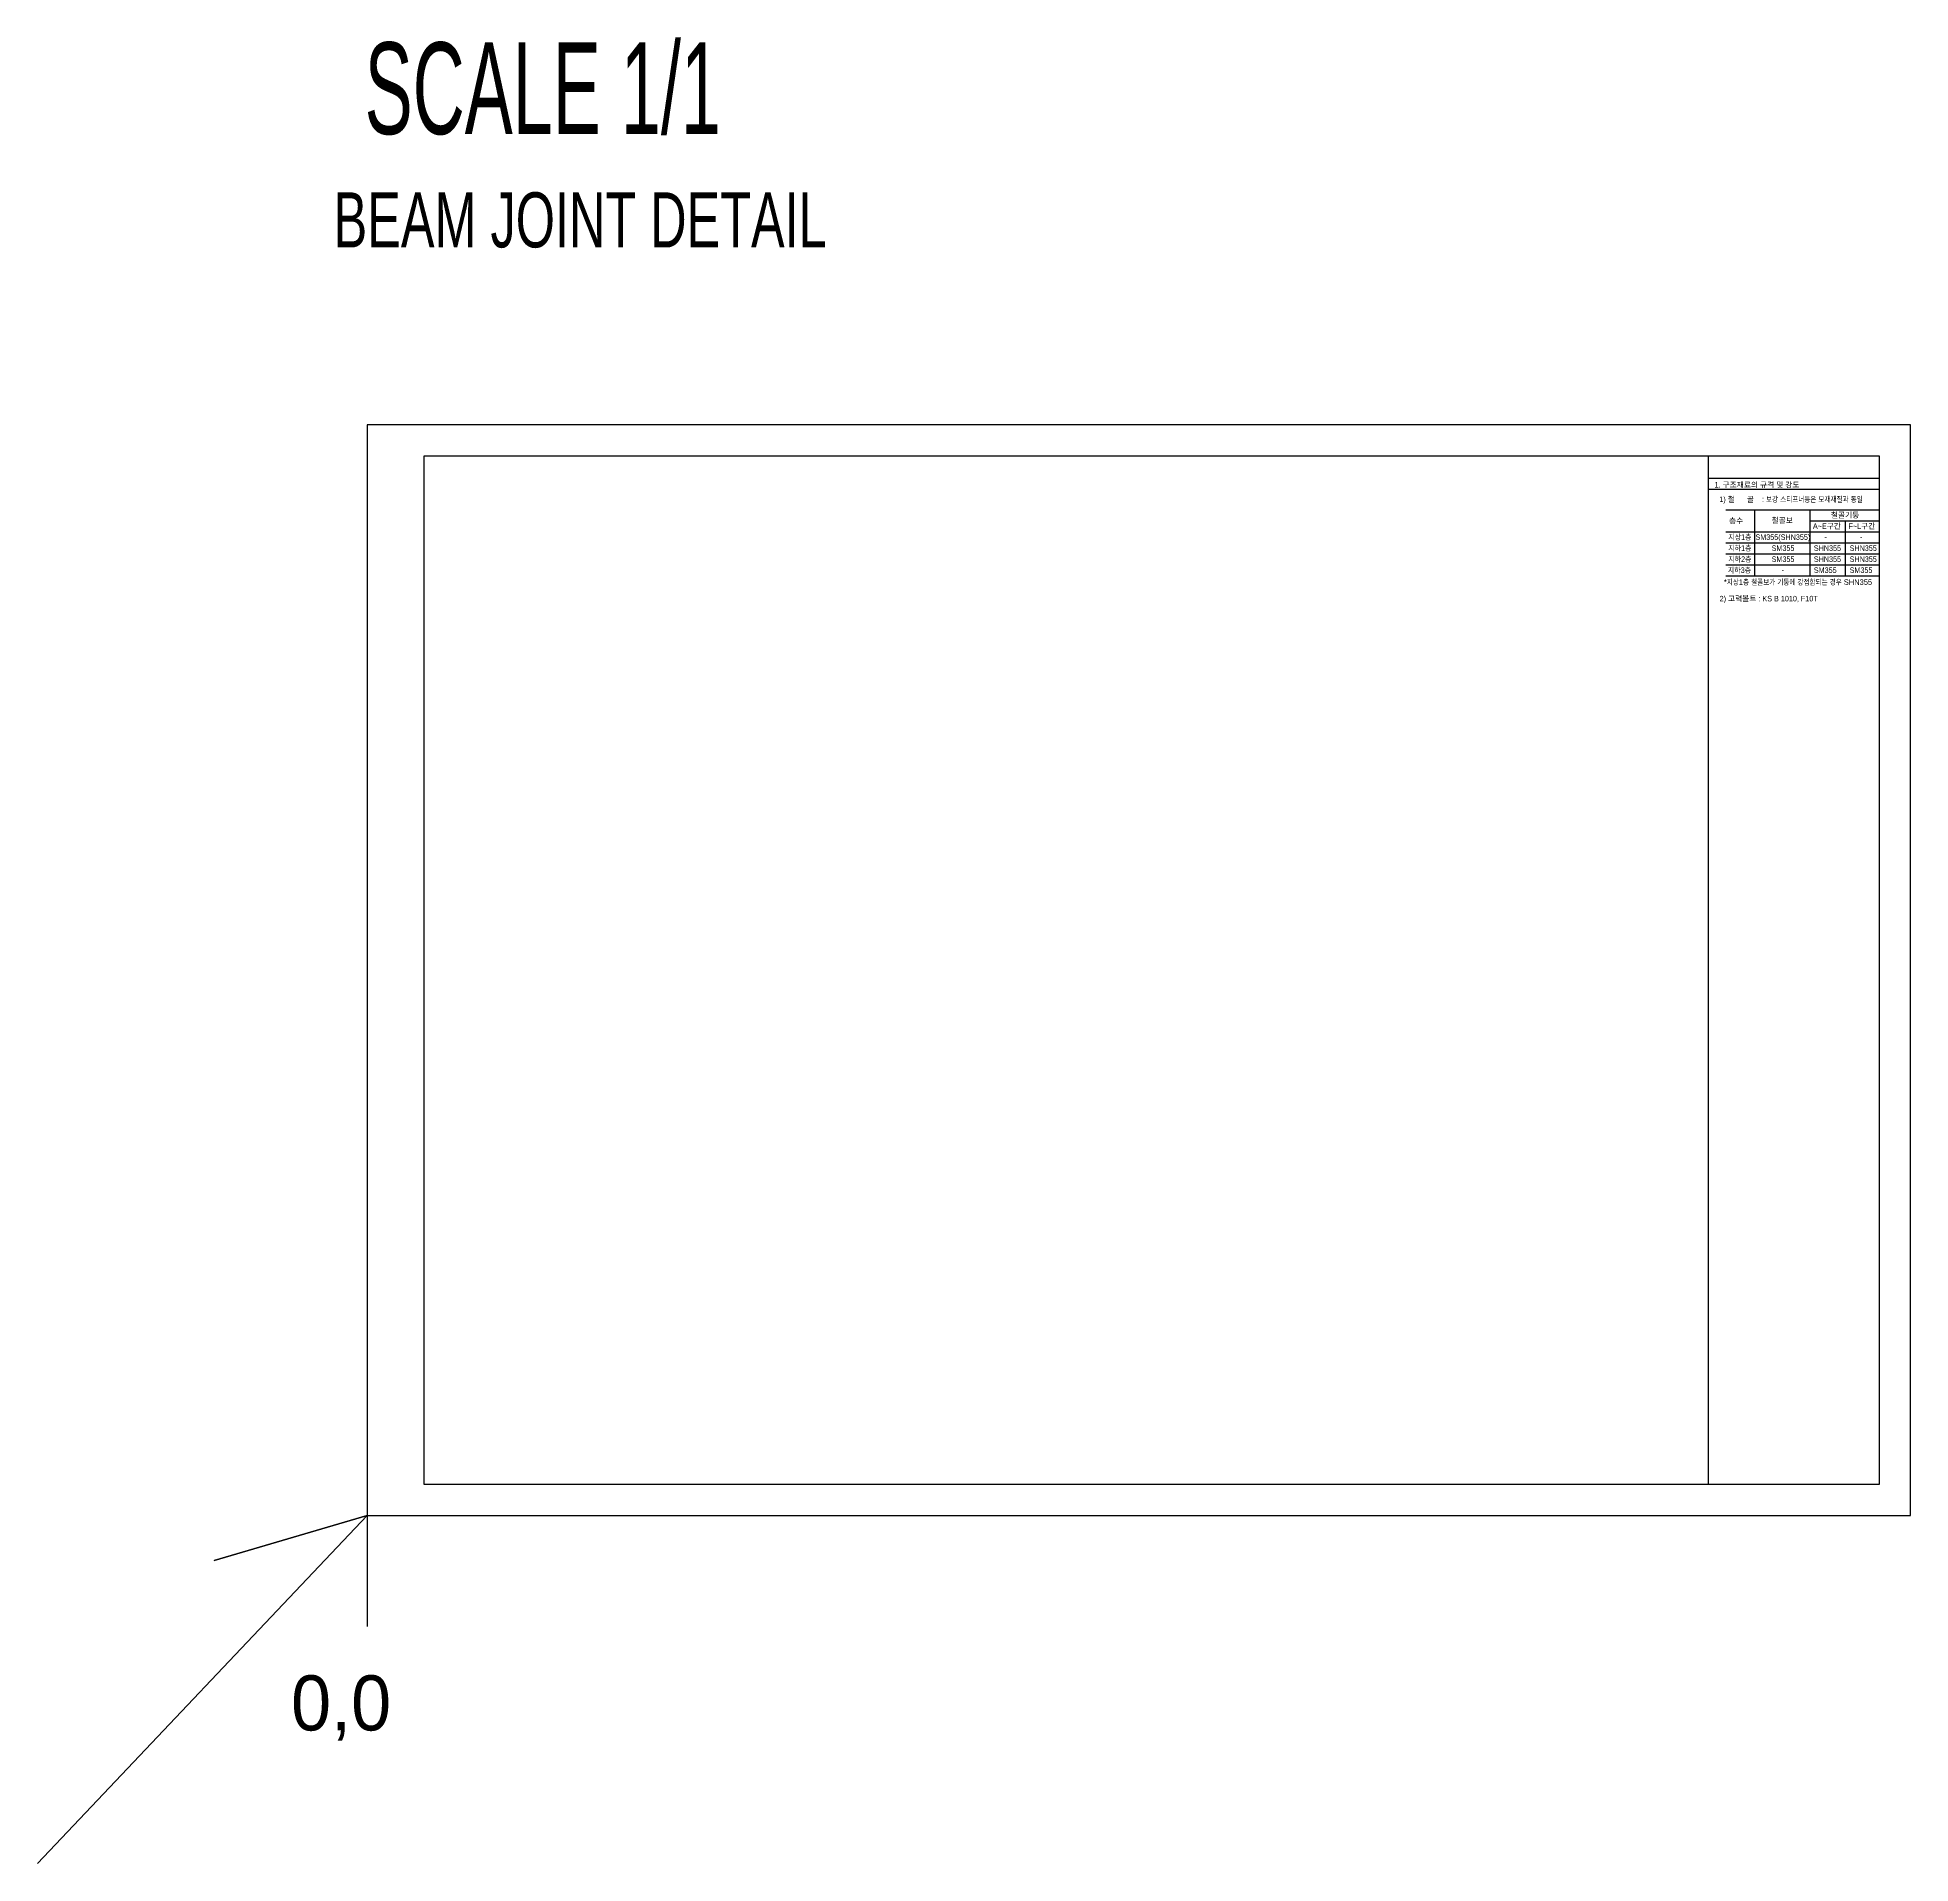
# Model space of a CAD drawing. Header units: millimetres. Extents: x -180 to 841, y -190 to 805.
import ezdxf
from ezdxf.enums import TextEntityAlignment as Align

# ---------------------------------------------------------------- set-up
doc = ezdxf.new("R2010")
doc.units = ezdxf.units.MM
for name, color, linetype in [('-WALL NO', 7, 'CONTINUOUS'), ('A-SYM', 7, 'CONTINUOUS'), ('A-TEXT-NOTE', 7, 'CONTINUOUS'), ('S-TEXT-NOTE', 7, 'CONTINUOUS'), ('XS-NOTE$0$XS-NOTE$0$TEXT', 7, 'CONTINUOUS')]:
    doc.layers.add(name, color=color, linetype=linetype)
doc.layers.add('NOPLOT', color=193, linetype='CONTINUOUS', plot=False)
doc.styles.add('Gtx', font='')
doc.styles.add('XS-NOTE$0$XS-NOTE$0$Gtx', font='')
doc.styles.get('Gtx').set_extended_font_data('Dotum')
doc.styles.get('XS-NOTE$0$XS-NOTE$0$Gtx').set_extended_font_data('Dotum')

msp = doc.modelspace()

# ---------------------------------------------------------------- linework, layer by layer
at = {"layer": '-WALL NO', "ltscale": 0.03}
for p, q in [((756, 547.8), (756, 511.8)), ((786.1, 547.8), (786.1, 511.8)), ((805.5, 511.8), (805.5, 541.8)), ((740.4, 529.8), (824, 529.8))]:
    msp.add_line(p, q, dxfattribs=at)
for points in [[(786.1, 541.8), (824, 541.8)], [(786.1, 541.8), (824, 541.8)], [(740.4, 535.8), (824, 535.8)], [(740.4, 535.8), (824, 535.8)], [(740.4, 529.8), (824, 529.8)], [(740.4, 523.8), (824, 523.8)], [(740.4, 523.8), (824, 523.8)], [(740.3, 511.8), (824, 511.8)], [(740.4, 517.8), (824, 517.8)], [(740.4, 517.8), (824, 517.8)], [(740.4, 511.8), (824, 511.8)]]:
    msp.add_lwpolyline(points, dxfattribs=at)
at = {"layer": 'NOPLOT'}
for p, q in [((731, 565), (824, 565)), ((731, 559), (824, 559))]:
    msp.add_line(p, q, dxfattribs=at)
for points in [[(0, 0), (841, 0), (841, 594), (0, 594)], [(31, 17), (824, 17), (824, 577), (31, 577)], [(31, 17), (731, 17), (731, 577), (31, 577)]]:
    msp.add_lwpolyline(points, close=True, dxfattribs=at)
msp.add_lwpolyline([(-179.6, -189.6), (0, 0), (-83.3, -24.5), (0, 0), (0, -60.4)], dxfattribs=at)
at = {"layer": 'S-TEXT-NOTE'}
msp.add_lwpolyline([(740.4, 547.8), (824, 547.8)], dxfattribs=at)

# ---------------------------------------------------------------- texts
at = {"layer": 'A-SYM', "color": 2, "style": 'Gtx', "width": 0.7}
msp.add_text('BEAM JOINT DETAIL ', height=30, dxfattribs=at).set_placement((-18.2, 690.7))
at = {"layer": 'A-TEXT-NOTE', "color": 3, "style": 'Gtx', "width": 0.6}
msp.add_text('SCALE 1/1', height=50, dxfattribs=at).set_placement((-1.3, 777.4), align=Align.MIDDLE_LEFT)
at = {"layer": 'NOPLOT', "style": 'Gtx'}
msp.add_text('0,0', height=30, dxfattribs=at).set_placement((-41.4, -117.1))
at = {"layer": 'S-TEXT-NOTE', "style": 'Gtx'}
for s, p in [('1. 구조재료의 규격 및 강도', (734.2, 559)), ('1) 철      골', (736.8, 551.1)), ('2) 고력볼트 : KS B 1010, F10T', (737, 497))]:
    msp.add_text(s, height=3, dxfattribs=at).set_placement(p, align=Align.BOTTOM_LEFT)
at = {"layer": 'S-TEXT-NOTE', "style": 'Gtx', "width": 0.85}
msp.add_text(': 보강 스티프너등은 모재재질과 동일', height=3, dxfattribs=at).set_placement((760, 551.1), align=Align.BOTTOM_LEFT)
at = {"layer": 'S-TEXT-NOTE', "style": 'Gtx'}
for s, p in [('층수', (742.1, 540.3)), ('철골보', (765.3, 540.5)), ('철골기둥', (797.6, 543.4)), ('A~E구간', (787.8, 537.4)), ('F~L구간', (807.2, 537.4)), ('SM355', (765.3, 525.4)), ('SM355', (765.3, 519.4)), ('SHN355', (788.3, 525.4)), ('SHN355', (788.3, 519.4)), ('SHN355', (807.8, 525.4)), ('SHN355', (807.8, 519.4)), ('-', (770.7, 513.4)), ('SM355', (788.3, 513.4)), ('SM355', (807.8, 513.4))]:
    msp.add_text(s, height=3, dxfattribs=at).set_placement(p)
for s, width, p in [('지상1층', 0.9, (741.7, 531.4)), ('SM355(SHN355)', 0.9, (756.5, 531.4)), ('지하1층', 0.9, (741.7, 525.4)), ('지하2층', 0.9, (741.7, 519.4)), ('지하3층', 0.9, (741.5, 513.4)), ('*지상1층 철골보가 기둥에 강접합되는 경우 SHN355', 0.85, (739.3, 506.9))]:
    msp.add_text(s, height=3, dxfattribs=dict(at, width=width)).set_placement(p)
at = {"layer": 'XS-NOTE$0$XS-NOTE$0$TEXT', "style": 'XS-NOTE$0$XS-NOTE$0$Gtx', "width": 0.9}
for p in [(794.1, 531.4), (813.5, 531.4)]:
    msp.add_text('-', height=3, dxfattribs=at).set_placement(p)

doc.saveas('drawing.dxf')
